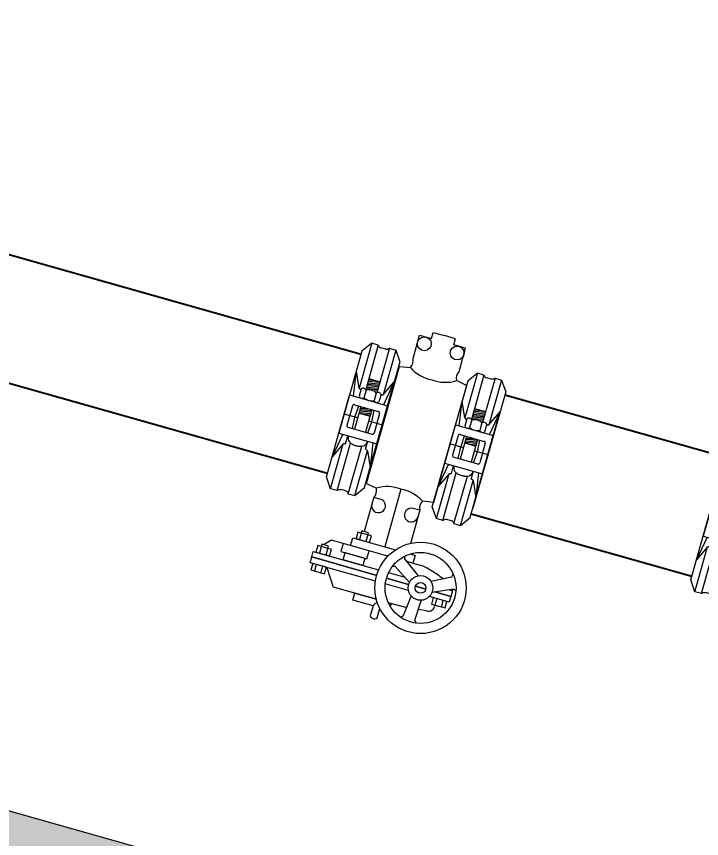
# Model space of a CAD drawing. Header units: inches. Extents: x 0 to 766, y -245 to 236.
# Drawn here: x 55.427 to 56.322, y -195.234 to -194.161 of the extents above; entities that cross this region are included whole.
import ezdxf

# ---------------------------------------------------------------- set-up
doc = ezdxf.new("R2010")
doc.units = ezdxf.units.IN
doc.header["$MEASUREMENT"] = 0
doc.linetypes.add('SLD-Continua', pattern=[0])
for name, color, linetype, lineweight in [('000 SOS 911 - ACCES. ACI', 125, 'Continuous', 0), ('000 SOS 911 - ACCESORIOS ACI', 3, 'Continuous', 20), ('000 SOS 911 TEXTOS ACI', 7, 'Continuous', 9), ('000 SOS 911 TUBERIA', 30, 'Continuous', 20), ('000 SOS 911 TUBERIA ACI', 1, 'Continuous', 25), ('HATCH', 251, 'Continuous', 9), ('MUROS', 251, 'Continuous', 9)]:
    doc.layers.add(name, color=color, linetype=linetype, lineweight=lineweight)
doc.styles.add('PIPE', font='ARIALN.TTF', dxfattribs={"width": 0.8})

# ---------------------------------------------------------------- blocks, each defined once
blk = doc.blocks.new('SOS 911 Acople')
at = {"layer": '000 SOS 911 TUBERIA', "linetype": 'Continuous'}
for p, q in [((-0.1299, -0.0124), (-0.1122, 0)), ((-0.1122, 0), (0.034, 0)), ((-0.0499, -0.0124), (-0.0765, 0)), ((-0.0341, -0.007), (-0.0765, 0)), ((-0.0341, 0), (-0.0341, -0.0679)), ((0.1122, 0), (-0.034, 0)), ((0, -0.0241), (0, 0)), ((0.0341, 0), (0.0341, -0.0679)), ((0.0341, -0.007), (0.0765, 0)), ((0.0499, -0.0124), (0.0765, 0)), ((0.1299, -0.0124), (0.1122, 0)), ((-0.1299, -0.024), (-0.1299, -0.0124)), ((-0.1299, -0.0124), (-0.0499, -0.0124)), ((-0.0202, -0.0124), (-0.0202, -0.0554)), ((0.0176, -0.0096), (-0.0176, -0.0096)), ((0.0202, -0.0124), (0.0202, -0.0554)), ((0.1299, -0.0124), (0.0499, -0.0124)), ((0.1299, -0.024), (0.1299, -0.0124)), ((-0.1299, -0.024), (-0.045, -0.024)), ((-0.0484, -0.0162), (-0.0341, -0.0162)), ((-0.0202, -0.0202), (-0.0001, -0.0192)), ((0.0202, -0.0241), (-0.0202, -0.0241)), ((-0.0001, -0.0192), (0.0202, -0.0201)), ((0.0085, -0.0241), (0.0085, -0.0437)), ((0.0098, -0.0241), (0.0136, -0.0437)), ((0.0125, -0.0241), (0.0161, -0.0437)), ((0.0152, -0.0241), (0.0189, -0.0437)), ((0.0173, -0.0241), (0.0202, -0.0386)), ((0.0497, -0.0162), (0.0363, -0.0162)), ((0.0497, -0.0249), (0.0363, -0.0249)), ((0.0499, -0.0247), (0.0501, -0.0256)), ((0.1299, -0.024), (0.0506, -0.024)), ((0.0525, -0.024), (0.0563, -0.0437)), ((0.0551, -0.024), (0.0588, -0.0437)), ((0.0578, -0.024), (0.0616, -0.0437)), ((0.0602, -0.024), (0.064, -0.0437)), ((0.0628, -0.024), (0.0664, -0.0437)), ((0.0655, -0.024), (0.0693, -0.0437)), ((0.0677, -0.024), (0.0702, -0.0364)), ((0.0702, -0.024), (0.0702, -0.0439)), ((-0.1266, -0.0385), (-0.1266, -0.0295)), ((0.0085, -0.0312), (0.0109, -0.0437)), ((0.0521, -0.036), (0.0536, -0.0437)), ((0.1266, -0.0385), (0.1266, -0.0295)), ((-0.1299, -0.0439), (-0.1299, -0.0555)), ((-0.1299, -0.0439), (-0.0451, -0.0439)), ((-0.1299, -0.0555), (-0.1122, -0.0679)), ((-0.1299, -0.0555), (-0.0499, -0.0555)), ((-0.0499, -0.0555), (-0.0765, -0.0679)), ((-0.0484, -0.0517), (-0.0341, -0.0517)), ((0.0202, -0.0437), (-0.0202, -0.0437)), ((-0.0202, -0.0477), (0, -0.0492)), ((0, -0.0437), (0, -0.0679)), ((0, -0.0492), (0.0202, -0.0478)), ((0.0497, -0.043), (0.0363, -0.043)), ((0.0497, -0.0517), (0.0363, -0.0517)), ((0.1299, -0.0555), (0.0499, -0.0555)), ((0.0499, -0.0555), (0.0765, -0.0679)), ((0.1299, -0.0439), (0.0506, -0.0439)), ((0.1299, -0.0555), (0.1122, -0.0679)), ((0.1299, -0.0439), (0.1299, -0.0555)), ((-0.1122, -0.0679), (0.034, -0.0679)), ((0.0955, -0.0679), (-0.0955, -0.0679)), ((-0.0341, -0.0609), (-0.0765, -0.0679)), ((-0.0611, -0.0679), (0.0611, -0.0679)), ((0.1122, -0.0679), (-0.034, -0.0679)), ((0.0176, -0.0582), (-0.0176, -0.0582)), ((0.0341, -0.0609), (0.0765, -0.0679))]:
    blk.add_line(p, q, dxfattribs=at)
for centre, radius, start, end in [((-0.0176, -0.0123), 0.00267, 91.1954, 181.7106), ((0.0176, -0.0123), 0.00267, 358.2894, 88.8046), ((0.0395, -0.0206), 0.00542, 126.888, 233.112), ((0.0542, -0.034), 0.0201, 153.1303, 206.8697), ((0.0464, -0.0206), 0.00542, 306.888, 53.112), ((0.0349, -0.034), 0.0173, 328.4358, 31.5642), ((-0.0176, -0.0555), 0.00267, 178.2894, 268.8046), ((0.0176, -0.0555), 0.00267, 271.1954, 1.7106), ((0.0395, -0.0474), 0.00542, 126.888, 233.112), ((0.0464, -0.0474), 0.00542, 306.888, 53.112)]:
    blk.add_arc(centre, radius, start, end, dxfattribs=at)
for points, knots in [([(-0.0499, -0.0124), (-0.0495, -0.0128), (-0.0485, -0.0138), (-0.0484, -0.0153), (-0.0484, -0.0162)], [0, 0, 0, 0, 0.000969657, 0.002925995, 0.002925995, 0.002925995, 0.002925995]), ([(0.0499, -0.0124), (0.0495, -0.0128), (0.0485, -0.0138), (0.0484, -0.0153), (0.0484, -0.0162)], [0, 0, 0, 0, 0.000969657, 0.002925995, 0.002925995, 0.002925995, 0.002925995]), ([(-0.1299, -0.024), (-0.1293, -0.0244), (-0.1281, -0.0255), (-0.1265, -0.0273), (-0.1266, -0.0288), (-0.1266, -0.0295)], [0, 0, 0, 0, 0.00141321, 0.003351351, 0.004643194, 0.004643194, 0.004643194, 0.004643194]), ([(-0.0341, -0.0171), (-0.036, -0.0172), (-0.0395, -0.0175), (-0.0439, -0.0211), (-0.0461, -0.0264), (-0.0469, -0.0324), (-0.0466, -0.0385), (-0.0454, -0.044), (-0.0429, -0.0483), (-0.0394, -0.0502), (-0.0365, -0.0513), (-0.0347, -0.0513), (-0.0341, -0.0512)], [0, 0, 0, 0, 0.00384195, 0.00705555, 0.01125328, 0.01547058, 0.01953112, 0.02399039, 0.02700006, 0.02946337, 0.03220362, 0.03328565, 0.03328565, 0.03328565, 0.03328565]), ([(0.1299, -0.024), (0.1293, -0.0244), (0.1281, -0.0255), (0.1265, -0.0273), (0.1266, -0.0288), (0.1266, -0.0295)], [0, 0, 0, 0, 0.00141321, 0.003351351, 0.004643194, 0.004643194, 0.004643194, 0.004643194]), ([(-0.1299, -0.0439), (-0.1293, -0.0435), (-0.1281, -0.0425), (-0.1265, -0.0407), (-0.1266, -0.0391), (-0.1266, -0.0385)], [0, 0, 0, 0, 0.00141321, 0.003351351, 0.004643194, 0.004643194, 0.004643194, 0.004643194]), ([(0.1299, -0.0439), (0.1293, -0.0435), (0.1281, -0.0425), (0.1265, -0.0407), (0.1266, -0.0391), (0.1266, -0.0385)], [0, 0, 0, 0, 0.00141321, 0.003351351, 0.004643194, 0.004643194, 0.004643194, 0.004643194]), ([(-0.0499, -0.0555), (-0.0495, -0.0552), (-0.0485, -0.0542), (-0.0484, -0.0527), (-0.0484, -0.0517)], [0, 0, 0, 0, 0.000969657, 0.002925995, 0.002925995, 0.002925995, 0.002925995]), ([(0.0499, -0.0555), (0.0495, -0.0552), (0.0485, -0.0542), (0.0484, -0.0527), (0.0484, -0.0517)], [0, 0, 0, 0, 0.000969657, 0.002925995, 0.002925995, 0.002925995, 0.002925995])]:
    blk.add_open_spline(points, degree=3, knots=knots, dxfattribs=at)
blk = doc.blocks.new('Acople Bomba ACI')
at = {"layer": '000 SOS 911 TUBERIA', "linetype": 'SLD-Continua', "xscale": 0.7909611757049978, "yscale": 0.7909611757049978, "zscale": 0.7909611757049978, "rotation": 89.99999999999999}
blk.add_blockref('SOS 911 Acople', (0, 0), dxfattribs=at)
blk = doc.blocks.new('000 SOS911 - MEDIDOR DE CAUDAL')
at = {"layer": '000 SOS 911 - ACCESORIOS ACI', "xscale": 0.9600000000000002, "yscale": 0.9600000000000002, "zscale": 0.9600000000000002}
blk.add_blockref('Acople Bomba ACI', (2233.5834, 2387.4409, 0), dxfattribs=at)
blk = doc.blocks.new('MARIPOSA')
at = {"layer": '000 SOS 911 - ACCES. ACI'}
for p, q in [((-0.1623, 0.2006), (-0.1596, 0.228)), ((-0.1596, 0.228), (-0.1571, 0.2307)), ((-0.1405, 0.2169), (-0.1405, 0.2209)), ((-0.1868, 0.2136), (-0.1759, 0.2149)), ((-0.1607, 0.2167), (-0.1585, 0.2169)), ((-0.1585, 0.2169), (-0.1367, 0.2169)), ((-0.1208, 0.2169), (-0.0635, 0.2169)), ((-0.0486, 0.1949), (-0.0635, 0.2169)), ((-0.1871, 0.1887), (-0.2121, 0.1773)), ((-0.1871, 0.1887), (-0.2121, 0.1773)), ((-0.2121, 0.1773), (-0.2157, 0.1782)), ((-0.2121, 0.1773), (-0.2157, 0.1782)), ((-0.1644, 0.1732), (-0.142, 0.1572)), ((-0.142, 0.1572), (-0.1409, 0.1537)), ((-0.1128, 0.0727), (-0.1128, 0.1493)), ((-0.1128, 0.0727), (-0.1128, 0.1493)), ((-0.0822, 0.0922), (-0.0822, 0.1376)), ((-0.1434, 0.0922), (-0.1434, 0.1362)), ((-0.1434, 0.0922), (-0.1346, 0.0921)), ((-0.0822, 0.0922), (-0.091, 0.0921)), ((-0.1574, 0.0777), (-0.1434, 0.0802)), ((-0.1574, -0.0777), (-0.1574, 0.0777)), ((-0.0683, 0.0777), (-0.0822, 0.0802)), ((-0.0683, 0.0777), (-0.0683, -0.0777)), ((-0.1574, -0.0777), (-0.1434, -0.0802)), ((-0.0683, -0.0777), (-0.0822, -0.0802)), ((-0.1434, -0.0922), (-0.1434, -0.1232)), ((-0.0822, -0.0922), (-0.0822, -0.1232))]:
    blk.add_line(p, q, dxfattribs=at)
for points in [[(-0.1765, 0.2024), (-0.1753, 0.2297), (-0.1781, 0.2324)], [(-0.1283, 0.2396), (-0.1283, 0.2396), (-0.1283, 0.227)], [(-0.119, 0.226), (-0.119, 0.2396)], [(-0.119, 0.226), (-0.0921, 0.226), (-0.0921, 0.2169), (-0.1208, 0.2169)], [(-0.1949, 0.1949), (-0.1949, 0.2036), (-0.2036, 0.2036), (-0.2036, 0.1949)], [(-0.0346, 0.1949), (-0.0346, 0.2036), (-0.0434, 0.2036), (-0.0434, 0.1949)], [(-0.1901, 0.1873), (-0.2116, 0.1873), (-0.2116, 0.1949), (-0.1853, 0.1949)], [(-0.1572, 0.1949), (-0.1264, 0.1949)], [(-0.1133, 0.1949), (-0.0265, 0.1949), (-0.0265, 0.1873), (-0.1129, 0.1873)], [(-0.2067, 0.1798), (-0.2116, 0.1798), (-0.2116, 0.1873), (-0.1901, 0.1873)], [(-0.1643, 0.1873), (-0.1782, 0.1873)], [(-0.1782, 0.1873), (-0.1643, 0.1873)], [(-0.1557, 0.1846), (-0.1327, 0.1699), (-0.129, 0.171)], [(-0.1554, 0.1873), (-0.1258, 0.1873)], [(-0.1258, 0.1873), (-0.1554, 0.1873)], [(-0.1265, 0.1798), (-0.1482, 0.1798)], [(-0.1129, 0.1873), (-0.0265, 0.1873), (-0.0265, 0.1798), (-0.1134, 0.1798)], [(-0.1816, 0.1755), (-0.2058, 0.1629), (-0.2067, 0.1591)], [(-0.1532, 0.1597), (-0.1648, 0.1597)], [(-0.1467, 0.1493), (-0.1532, 0.1493), (-0.1532, 0.1597), (-0.1454, 0.1597)], [(-0.1199, 0.1597), (-0.0704, 0.1597), (-0.0704, 0.1493), (-0.1271, 0.1493)], [(-0.0604, 0.1597), (-0.0448, 0.1597), (-0.0369, 0.168)], [(-0.1434, -0.1232), (-0.1277, -0.1232), (-0.1277, -0.1314), (-0.1128, -0.1314)], [(-0.0822, -0.1232), (-0.098, -0.1232), (-0.098, -0.1314), (-0.1128, -0.1314)]]:
    blk.add_lwpolyline(points, dxfattribs=at)
for points in [[(-0.1903, 0.2036), (-0.2085, 0.2036), (-0.2085, 0.1949), (-0.1903, 0.1949)], [(-0.03, 0.2036), (-0.0482, 0.2036), (-0.0482, 0.1949), (-0.03, 0.1949)], [(-0.0663, 0.1703), (-0.0925, 0.1703), (-0.0925, 0.1798), (-0.0663, 0.1798)], [(-0.03, 0.1798), (-0.0482, 0.1798), (-0.0482, 0.1711), (-0.03, 0.1711)], [(-0.0346, 0.1798), (-0.0434, 0.1798), (-0.0434, 0.168), (-0.0346, 0.168)], [(-0.095, 0.1597), (-0.0604, 0.1597), (-0.0604, 0.1703), (-0.095, 0.1703)], [(-0.0747, 0.1493), (-0.0928, 0.1493), (-0.0928, 0.1406), (-0.0747, 0.1406)], [(-0.0793, 0.1493), (-0.088, 0.1493), (-0.088, 0.1376), (-0.0793, 0.1376)]]:
    blk.add_lwpolyline(points, close=True, dxfattribs=at)
for centre, radius in [((-0.1713, 0.1875), 0.0584), ((-0.1713, 0.1875), 0.0454), ((-0.1713, 0.1875), 0.0158), ((-0.1713, 0.1875), 0.00692), ((-0.1346, -0.1144), 0.00889), ((-0.091, -0.1144), 0.00889)]:
    blk.add_circle(centre, radius, dxfattribs=at)
for centre, radius, start, end in [((-0.1236, 0.2359), 0.00592, 38.7018, 141.2982), ((-0.1269, 0.2281), 0.0081, 296.169, 345.0561), ((-0.1868, 0.2054), 0.00826, 88.4476, 192.5242), ((-0.159, 0.2376), 0.0782, 227.7356, 229.3518), ((-0.1468, 0.2805), 0.1222, 246.6201, 261.5511), ((-0.1346, 0.101), 0.00889, 269.3235, 185.7172), ((-0.091, 0.101), 0.00889, 354.2828, 270.6765), ((-0.154, 0.0862), 0.0122, 330.4792, 29.5208), ((-0.0716, 0.0862), 0.0122, 150.4792, 209.5208), ((-0.1177, 0.1194), 0.0469, 236.7782, 275.994), ((-0.1079, 0.1194), 0.0469, 264.006, 303.2218), ((-0.1177, -0.1194), 0.0469, 84.006, 123.2218), ((-0.1079, -0.1194), 0.0469, 56.7782, 95.994), ((-0.154, -0.0862), 0.0122, 330.4792, 29.5208), ((-0.0716, -0.0862), 0.0122, 150.4792, 209.5208)]:
    blk.add_arc(centre, radius, start, end, dxfattribs=at)

msp = doc.modelspace()

# ---------------------------------------------------------------- hatches: boundary and pattern name
at = {"layer": 'HATCH'}
h = msp.add_hatch(color=256, dxfattribs=at)
h.dxf.hatch_style = 1
h.paths.add_polyline_path([(64.9587, -197.7182), (60.9652, -196.5892), (59.9723, -200.1015), (60.1647, -200.1559), (61.0897, -196.8842), (64.6501, -197.8907), (63.1811, -203.0871), (59.4282, -202.0261), (59.3602, -202.2667), (63.3537, -203.3956)])
h.paths.add_polyline_path([(54.115, -195.089), (53.7885, -196.2438), (53.5479, -196.1757), (53.9424, -194.7804), (57.2623, -195.719), (57.1942, -195.9596)])
h.paths.add_polyline_path([(52.4734, -199.9768), (55.7933, -200.9153), (55.8613, -200.6748), (52.5414, -199.7362)])
h.paths.add_polyline_path([(63.8489, -186.389), (61.4549, -194.8571), (61.6474, -194.9115), (62.1779, -193.035), (65.7383, -194.0416), (65.2078, -195.918), (65.4003, -195.9725), (65.9308, -194.096), (66.4119, -194.232), (66.4799, -193.9915), (62.294, -192.8081), (64.0895, -186.457)])
h.paths.add_polyline_path([(55.7774, -188.2898), (55.4577, -189.4205), (54.4954, -189.1485), (54.4274, -189.389), (58.7096, -190.5996), (58.7776, -190.3591), (55.6983, -189.4885), (56.0179, -188.3578)])
h.paths.add_polyline_path([(60.097, -185.692), (60.165, -185.4514), (57.182, -184.6081), (57.3452, -184.0306), (57.0084, -183.9353), (56.8452, -184.5129), (55.8829, -184.2408), (55.8149, -184.4814)])
h.paths.add_polyline_path([(58.2838, -180.7107), (58.3926, -180.3259), (62.0011, -181.3461), (62.0691, -181.1055), (57.1615, -179.7181), (57.0935, -179.9587), (58.152, -180.2579), (58.0432, -180.6427)])
h.paths.add_polyline_path([(67.241, -187.3479), (70.4165, -188.2457), (70.3485, -188.4862), (67.173, -187.5885)])
h.paths.add_polyline_path([(66.9809, -182.7539), (70.8301, -183.8421), (70.8981, -183.6015), (67.049, -182.5134)])
h.paths.add_polyline_path([(65.9352, -191.9669), (69.1107, -192.8646), (69.1787, -192.6241), (66.0032, -191.7263)])
h = msp.add_hatch(color=251, dxfattribs=at)
h.dxf.hatch_style = 1
h.paths.add_polyline_path([(64.9587, -197.7182), (60.9652, -196.5892), (59.9723, -200.1015), (60.1647, -200.1559), (61.0897, -196.8842), (64.6501, -197.8907), (63.1811, -203.0871), (59.4282, -202.0261), (59.3602, -202.2667), (63.3537, -203.3956)])
h.paths.add_polyline_path([(54.115, -195.089), (53.7885, -196.2438), (53.5479, -196.1757), (53.9424, -194.7804), (57.2623, -195.719), (57.1942, -195.9596)])
h.paths.add_polyline_path([(52.4734, -199.9768), (55.7933, -200.9153), (55.8613, -200.6748), (52.5414, -199.7362)])
h.paths.add_polyline_path([(63.8489, -186.389), (61.4549, -194.8571), (61.6474, -194.9115), (62.1779, -193.035), (65.7383, -194.0416), (65.2078, -195.918), (65.4003, -195.9725), (65.9308, -194.096), (66.4119, -194.232), (66.4799, -193.9915), (62.294, -192.8081), (64.0895, -186.457)])
h.paths.add_polyline_path([(55.7774, -188.2898), (55.4577, -189.4205), (54.4954, -189.1485), (54.4274, -189.389), (58.7096, -190.5996), (58.7776, -190.3591), (55.6983, -189.4885), (56.0179, -188.3578)])
h.paths.add_polyline_path([(60.097, -185.692), (60.165, -185.4514), (57.182, -184.6081), (57.3452, -184.0306), (57.0084, -183.9353), (56.8452, -184.5129), (55.8829, -184.2408), (55.8149, -184.4814)])
h.paths.add_polyline_path([(58.2838, -180.7107), (58.3926, -180.3259), (62.0011, -181.3461), (62.0691, -181.1055), (57.1615, -179.7181), (57.0935, -179.9587), (58.152, -180.2579), (58.0432, -180.6427)])
h.paths.add_polyline_path([(67.241, -187.3479), (70.4165, -188.2457), (70.3485, -188.4862), (67.173, -187.5885)])
h.paths.add_polyline_path([(66.9809, -182.7539), (70.8301, -183.8421), (70.8981, -183.6015), (67.049, -182.5134)])
h.paths.add_polyline_path([(65.9352, -191.9669), (69.1107, -192.8646), (69.1787, -192.6241), (66.0032, -191.7263)])

# ---------------------------------------------------------------- linework, layer by layer
at = {"layer": '000 SOS 911 TUBERIA ACI'}
for p, q in [((55.8774, -194.602, 0), (53.9078, -194.0452, 0)), ((55.8335, -194.7574, 0), (53.8613, -194.1998, 0)), ((56.3534, -194.7366, 0), (56.0652, -194.6551, 0)), ((56.3095, -194.8919, 0), (56.0213, -194.8104, 0))]:
    msp.add_line(p, q, dxfattribs=at)
at = {"layer": 'MUROS'}
msp.add_line((54.3995, -194.9097, 0), (57.2623, -195.719, 0), dxfattribs=at)

# ---------------------------------------------------------------- block references
at = {"layer": '000 SOS 911 - ACCESORIOS ACI', "color": 1, "xscale": 1.0206, "yscale": 1.0206, "zscale": 1.0206, "rotation": 164.2139988296182}
msp.add_blockref('MARIPOSA', (55.839, -194.675, 0), dxfattribs=at)
at = {"layer": '000 SOS 911 - ACCESORIOS ACI', "xscale": 0.9600000000000001, "yscale": 0.9600000000000001, "zscale": 0.9600000000000001, "rotation": 344.2139988296181}
for p in [(55.8555, -194.6797, 0), (55.9936, -194.7187, 0)]:
    msp.add_blockref('Acople Bomba ACI', p, dxfattribs=at)
at = {"layer": '000 SOS 911 TUBERIA ACI', "rotation": 344.2139988296181}
msp.add_blockref('000 SOS911 - MEDIDOR DE CAUDAL', (-2742.503, -1884.576, 0), dxfattribs=at)

# ---------------------------------------------------------------- next in the draw order: texts
at = {"layer": '000 SOS 911 TEXTOS ACI', "insert": (52.9366, -194.9278, 0), "char_height": 0.15, "width": 4.489605, "attachment_point": 1, "rotation": 344.2366, "style": 'PIPE', "bg_fill": 3, "box_fill_scale": 2, "bg_fill_color": 256, "bg_fill_transparency": 0}
msp.add_mtext('{\\H1.66667x;NUEVA BOMBA CONTRA INCENDIOS  A INSTALAR  TIPO NO LISTADA 480GPM@130PSI}  ', dxfattribs=at)

doc.saveas('drawing.dxf')
